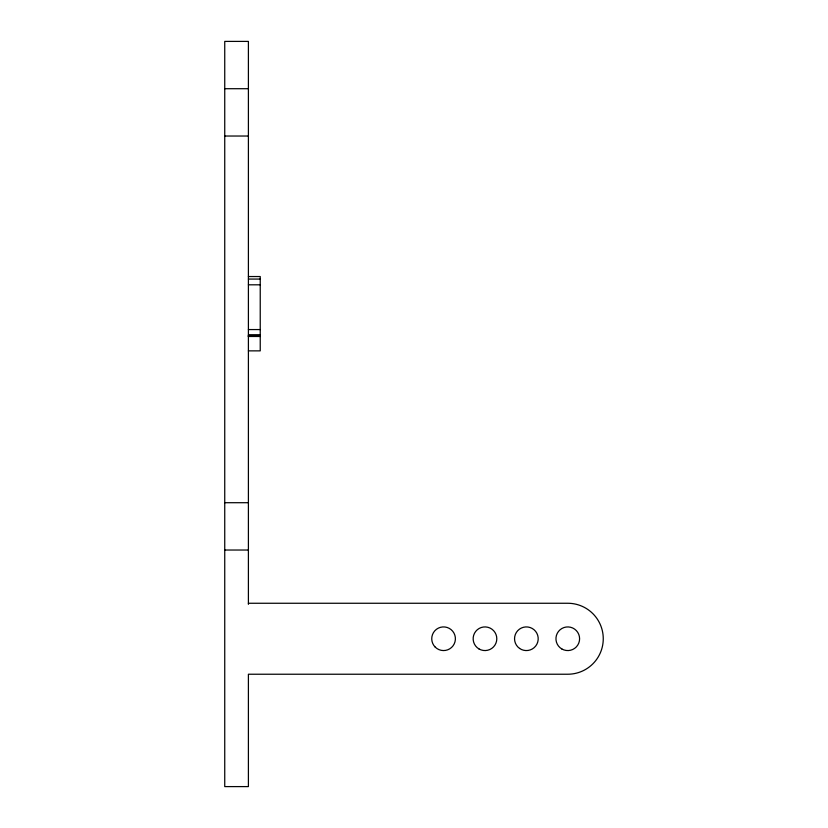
<?xml version="1.0" encoding="UTF-8"?>
<svg xmlns="http://www.w3.org/2000/svg" width="828" height="828" viewBox="0 0 828 828"><rect width="100%" height="100%" fill="white"/><g stroke="black" fill="none" stroke-linecap="round" stroke-linejoin="round"><path stroke-width="1.24" d="M224.74 88.71L248.4 88.71M224.74 136.03L248.4 136.03M248.4 276.542L260.23 276.542L260.23 350.865L248.4 350.865M248.4 279.067L260.23 279.067M248.4 284.811L260.23 284.811M248.4 329.565L260.23 329.565M248.4 335.04L260.23 335.04M248.4 335.299L260.23 335.299M248.4 335.93L260.23 336.075L248.4 336.116M248.4 336.282L260.23 336.282M248.4 336.478L260.23 336.478M224.74 502.71L248.4 502.71M224.74 550.03L248.4 550.03M248.4 603.26L567.77 603.26A35.49 35.49 0 0 1 603.26 638.74A35.49 35.49 0 0 1 567.77 674.23L248.4 674.23L248.4 786.6L224.74 786.6L224.74 41.4L248.4 41.4L248.4 604.326M435.207 647.103A11.83 11.83 0 0 0 454.996 641.803A11.83 11.83 0 0 0 440.506 627.313A11.83 11.83 0 0 0 435.207 647.103M478.977 648.935A11.83 11.83 0 0 0 496.8 638.843A11.83 11.83 0 0 0 479.143 628.452A11.83 11.83 0 0 0 478.977 648.935M519.58 648.427A11.83 11.83 0 0 0 538.159 639.785A11.83 11.83 0 0 0 521.381 628.017A11.83 11.83 0 0 0 519.58 648.427M561.86 648.986A11.83 11.83 0 0 0 579.6 638.74A11.83 11.83 0 0 0 561.86 628.504A11.83 11.83 0 0 0 561.86 648.986"/></g></svg>
